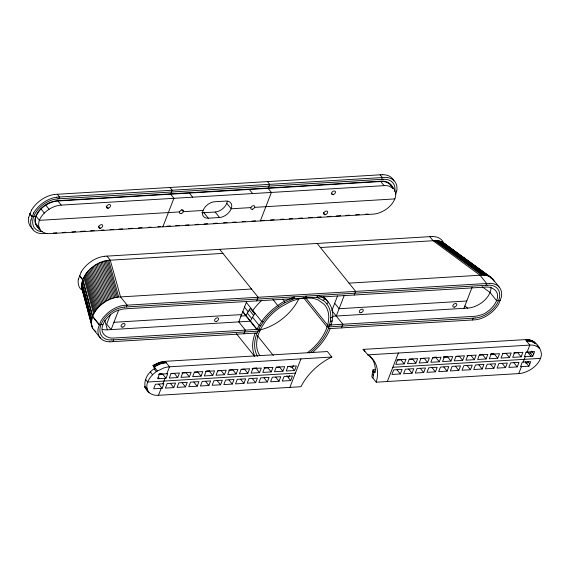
<?xml version="1.0" encoding="UTF-8"?>
<svg xmlns="http://www.w3.org/2000/svg" width="570" height="570" viewBox="0 0 570 570"><rect width="100%" height="100%" fill="white"/><g stroke="black" fill="none" stroke-linecap="round" stroke-linejoin="round"><path stroke-width="0.85" d="M376.221 382.185L376.827 379.812A46.184 29.554 -38.8 0 0 368.377 355.367L363.097 349.396L525.412 339.613C533.634 338.673 541.172 346.938 541.464 354.704C540.175 363.489 532.295 369.809 524.286 372.524A21.974 14.065 -38.8 0 1 518.75 373.592L376.221 382.185L371.825 376.706L373.022 369.852L375.545 369.702M372.923 378.074L374.127 371.22M81.745 288.691C80.327 273.971 95.04 261.701 108.777 260.283L222.934 253.401M91.599 325.427C90.181 310.707 104.894 298.445 118.631 297.027L251.534 289.011M28.749 217.291L31.521 210.152M30.951 220.027L33.723 212.888M78.425 279.136L81.189 271.997M396.684 191.014L395.616 194.676M331.412 324.936L332.787 316.215A45.728 29.262 -38.8 0 0 329.239 303.397L324.045 296.906M305.634 297.768L327.629 325.164L474.283 316.322A22.415 14.343 -38.8 0 0 479.947 315.224C490.756 313.165 506.986 293.636 490.684 287.544A22.415 14.343 -38.8 0 0 485.619 287.088L125.293 308.805A22.415 14.343 -38.8 0 0 119.636 309.909C108.827 311.961 92.589 331.491 108.899 337.59A22.415 14.343 -38.8 0 0 113.957 338.038L260.611 329.204M331.833 357.027L169.518 366.809A21.974 14.065 -38.8 0 0 163.982 367.878L157.391 370.992L155.197 368.249C144.723 373.528 139.166 390.357 153.515 394.868A21.974 14.065 -38.8 0 0 158.46 395.309L300.988 386.716L302.243 384.308A46.184 29.554 -38.8 0 1 330.507 357.654L331.833 357.027L327.429 351.548L165.115 361.33L159.579 362.406L152.988 365.512L154.947 368.726M394.839 198.916C397.967 192.054 392.21 184.138 385.705 181.98A21.974 14.065 -38.8 0 0 380.76 181.538L57.933 200.996A21.974 14.065 -38.8 0 0 52.397 202.072C44.88 204.602 37.748 210.209 35.511 218.082C33.944 224.516 39.344 231.185 45.23 233.166A21.974 14.065 -38.8 0 0 50.181 233.607L373.001 214.149A21.974 14.065 -38.8 0 0 378.537 213.08C385.505 210.75 391.961 205.82 394.839 198.916L254.612 207.366M309.574 352.937A43.441 27.802 -38.8 0 0 328.32 328.69L475.572 319.777A23.049 14.749 -38.8 0 0 498.679 304.074L501.401 296.927A23.049 14.749 -38.8 0 0 489.694 283.361M328.32 328.69L330.123 322.691L330.778 316.941A43.441 27.802 -38.8 0 0 327.408 304.772L326.653 303.81A32.419 20.748 -38.8 0 0 323.19 300.447L316.778 297.269L318.017 295.488L321.394 296.763L324.793 298.844A34.136 21.845 -38.8 0 1 328.441 302.385L326.653 303.81M58.781 198.809L59.487 196.978L57.292 194.242M110.487 314.376L106.704 324.116L111.107 329.595L118.667 310.108M112.96 341.672L113.672 339.841M126.426 306.952L127.139 305.128L120.534 296.913L110.259 260.198L106.961 256.087M162.849 226.817L173.907 198.317L170.601 194.206L172.161 190.188L169.96 187.445M158.46 395.309L161.153 388.37M162.927 383.802L165.051 378.316M166.825 373.749L169.518 366.809L165.115 361.33M162.101 388.312L163.868 383.745L155.453 384.251L153.679 388.818L162.101 388.312L158.802 384.201M165.998 378.259L167.765 373.692L159.351 374.205L157.577 378.772L165.998 378.259L162.699 374.155L158.602 374.397M173.793 387.607L175.56 383.04L167.138 383.546L165.371 388.113L173.793 387.607L170.487 383.496M177.69 377.561L179.457 372.987L171.036 373.5L169.269 378.067L177.69 377.561L174.384 373.45L171.021 373.649M185.478 386.902L187.252 382.335L178.83 382.841L177.063 387.408L185.478 386.902L182.179 382.791M189.375 376.856L191.149 372.288L182.728 372.794L180.961 377.361L189.375 376.856L186.077 372.744L181.866 373.001M268.228 187.965L269.646 184.31L267.444 181.573M260.333 220.939L271.391 192.439L268.085 188.328M197.17 386.196L198.944 381.629L190.522 382.135L188.748 386.702L197.17 386.196L193.871 382.085M201.067 376.15L202.842 371.583L194.42 372.089L192.646 376.656L201.067 376.15L197.769 372.039L194.398 372.246M208.862 385.491L210.636 380.924L202.215 381.43L200.441 385.997L208.862 385.491L205.563 381.38M212.76 375.445L214.534 370.878L206.112 371.384L204.338 375.951L212.76 375.445L209.461 371.334L205.25 371.59M246.653 301.601L238.78 321.9L245.378 330.115L243.96 333.771M220.554 384.786L222.329 380.219L213.907 380.724L212.133 385.291L220.554 384.786L217.256 380.682M224.452 374.739L226.226 370.172L217.804 370.678L216.03 375.245L224.452 374.739L221.153 370.628L217.783 370.835M256.714 300.889L258.132 297.234L219.635 249.297M232.246 384.08L234.013 379.513L225.599 380.019L223.825 384.593L232.246 384.08L228.948 379.976M236.144 374.034L237.918 369.467L229.496 369.973L227.722 374.54L236.144 374.034L232.845 369.923L228.634 370.179M243.939 383.375L245.706 378.808L237.284 379.321L235.517 383.888L243.939 383.375L240.64 379.271M247.836 373.329L249.603 368.761L241.181 369.267L239.414 373.834L247.836 373.329L244.537 369.218L241.167 369.424M255.631 382.67L257.398 378.102L248.976 378.615L247.209 383.183L255.631 382.67L252.325 378.566M259.528 372.623L261.295 368.056L252.873 368.562L251.106 373.129L259.528 372.623L256.222 368.512L252.011 368.769M267.316 381.971L269.09 377.404L260.668 377.91L258.894 382.477L267.316 381.971L264.017 377.86M271.213 371.918L272.987 367.351L264.565 367.857L262.798 372.424L271.213 371.918L267.914 367.814L264.544 368.013M305.456 297.946L306.168 296.122M279.008 381.266L280.782 376.699L272.36 377.205L270.586 381.772L279.008 381.266L275.709 377.155M282.905 371.213L284.679 366.645L276.258 367.158L274.483 371.726L282.905 371.213L279.606 367.108L276.236 367.308M288.498 377.817L289.389 375.537M294.597 370.507L286.176 371.02L287.95 366.453L296.371 365.94L294.597 370.507L292.396 367.771L293.286 365.484M290.7 380.56L292.474 375.993L284.052 376.499L282.278 381.066L290.7 380.56L286.853 375.765M289.881 387.386L300.939 358.886M381.615 179.343L382.32 177.519L380.119 174.783M332.175 309.731L337.533 295.93M336.264 316.022L344.137 295.723M341.444 327.9L342.862 324.245L331.861 310.543M354.205 295.011L355.616 291.356L317.12 243.418M387.329 381.515L398.387 353.015M400.318 373.949L402.092 369.381L393.671 369.894L391.896 374.462L400.318 373.949L397.019 369.845M404.216 363.902L405.99 359.335L397.568 359.841L395.794 364.408L404.216 363.902L400.917 359.791L396.827 360.041M412.01 373.243L413.784 368.676L405.363 369.189L403.589 373.756L412.01 373.243L408.711 369.139M415.908 363.197L417.682 358.63L409.26 359.136L407.486 363.703L415.908 363.197L412.609 359.086L409.239 359.292M423.702 372.545L425.469 367.971L417.055 368.484L415.281 373.051L423.702 372.545L420.404 368.434M427.6 362.492L429.367 357.924L420.952 358.43L419.178 362.997L427.6 362.492L424.301 358.387L420.09 358.637M435.395 371.839L437.161 367.272L428.74 367.778L426.973 372.345L435.395 371.839L432.089 367.728M439.292 361.786L441.059 357.219L432.637 357.725L430.87 362.299L439.292 361.786L435.993 357.682L432.623 357.882M463.937 308.327L472.124 287.216M447.08 371.134L448.854 366.567L440.432 367.073L438.665 371.64L447.08 371.134L443.781 367.023M450.984 361.081L452.751 356.514L444.329 357.027L442.562 361.594L450.984 361.081L447.678 356.977L443.467 357.226M472.445 319.998L473.15 318.174M485.911 285.285L486.616 283.461L480.018 275.239L433.093 240.732L429.794 236.628M458.772 370.429L460.546 365.862L452.124 366.368L450.35 370.935L458.772 370.429L455.473 366.318M462.669 360.375L464.443 355.808L456.021 356.321L454.247 360.888L462.669 360.375L459.37 356.271L456 356.471M470.464 369.723L472.238 365.156L463.816 365.662L462.042 370.229L470.464 369.723L467.165 365.612M474.361 359.677L476.135 355.11L467.714 355.616L465.939 360.183L474.361 359.677L471.062 355.566L466.851 355.822M482.156 369.018L483.93 364.451L475.508 364.957L473.734 369.524L482.156 369.018L478.857 364.907M486.053 358.972L487.827 354.405L479.406 354.911L477.632 359.478L486.053 358.972L482.754 354.861L479.384 355.06M493.848 368.313L495.622 363.745L487.2 364.251L485.426 368.819L493.848 368.313L490.549 364.202M497.745 358.266L499.52 353.699L491.098 354.205L489.324 358.772L497.745 358.266L494.447 354.155L490.236 354.412M505.54 367.607L507.307 363.04L498.885 363.546L497.118 368.113L505.54 367.607L502.241 363.503M509.438 357.561L511.205 352.994L502.79 353.5L501.016 358.067L509.438 357.561L506.139 353.45L502.769 353.656M517.232 366.902L518.999 362.335L510.578 362.841L508.811 367.415L517.232 366.902L513.926 362.798M521.13 356.856L522.897 352.288L514.475 352.794L512.708 357.362L521.13 356.856L517.824 352.745L513.613 353.001M518.75 373.592L521.443 366.653M523.217 362.085L525.341 356.599M527.115 352.032L529.808 345.092L525.412 339.613M526.723 363.461L527.314 361.936M532.815 356.15L524.4 356.656L526.167 352.089L534.589 351.583L532.815 356.15L530.62 353.414L531.504 351.127L533.705 353.87M528.917 366.197L530.691 361.629L522.27 362.142L520.503 366.709L528.917 366.197L525.618 362.093L526.402 363.382M257.555 356.221A43.441 27.802 -38.8 0 1 257.084 332.98L259.963 326.923L263.839 320.981A43.441 27.802 -38.8 0 1 277.034 307.807L278.595 306.703A32.419 20.748 -38.8 0 1 284.893 302.756L294.141 298.63L294.255 296.92L284.487 301.274A34.136 21.845 -38.8 0 0 277.846 305.435L276.215 306.596A45.728 29.262 -38.8 0 0 262.314 320.461L256.828 329.432L242.564 311.619M254.626 313.806L250.223 308.327L245.862 315.73L240.561 316.051M255.018 313.251L250.23 321.209L107.36 329.823A22.415 14.343 -38.8 0 1 102.294 329.375M252.424 311.07L253.515 309.503A45.728 29.262 -38.8 0 1 261.317 300.768M393.443 188.535L389.011 186.091A21.974 14.065 -38.8 0 0 384.059 185.649L61.232 205.107A21.974 14.065 -38.8 0 0 55.696 206.176C46.291 208.891 33.509 220.647 40.798 230.722M157.391 370.992C150.672 375.017 142.878 385.007 149.076 392.424M323.19 300.447L324.793 298.844L323.147 296.792M166.219 362.698L160.683 363.774L154.092 366.88L152.988 365.512M330.721 317.839L332.723 317.177M330.322 321.43L332.31 320.924M329.517 325.05L331.469 324.693M179.621 211.89L39.394 220.341L36.095 216.23L31.927 216.6L29.733 213.864M102.949 324.43L99.151 324.779L92.554 316.557L82.7 279.82L79.401 275.709M482.142 286.731L490.036 292.481L496.634 300.696L500.424 300.354M54.585 194.441L382.798 174.655M56.779 197.177L384.999 177.398A23.049 14.749 -38.8 0 1 396.734 191M104.253 256.286L432.473 236.5M57.328 198.894L383.069 179.258M250.864 207.594L231.178 208.784A10.288 6.584 -38.8 0 0 225.934 201.067L214.683 201.744A10.288 6.584 -38.8 0 0 203.055 210.472L183.376 211.662L181.723 209.61M201.83 212.56A10.288 6.584 -38.8 0 0 203.903 212.71L215.154 212.033A10.288 6.584 -38.8 0 0 227.316 201.189M203.903 212.71L208.307 218.189L219.557 217.512A10.288 6.584 -38.8 0 0 231.178 208.784L226.782 203.305M47.089 233.415L42.636 233.643A23.049 14.749 -38.8 0 1 30.901 220.041M53.309 233.037L56.858 232.824M62.187 232.503L65.735 232.289M71.955 231.912L75.504 231.698M80.833 231.377L85.272 231.114M90.602 230.793L94.15 230.579M101.253 230.145L103.918 229.988M110.124 229.61L113.665 229.397M118.987 229.076L122.529 228.862M128.734 228.492L132.283 228.278M138.489 227.9L142.037 227.686M148.236 227.316L150.9 227.152M157.99 226.725L160.647 226.568M166.853 226.197L170.394 225.984M175.717 225.663L179.258 225.449M185.464 225.072L189.005 224.858M195.211 224.487L198.759 224.274M204.074 223.953L207.615 223.739M213.821 223.362L217.369 223.148M223.568 222.777L227.117 222.564M232.432 222.243L235.98 222.029M242.179 221.652L245.727 221.438M251.926 221.067L255.474 220.854M261.68 220.476L264.338 220.319M270.543 219.942L274.092 219.728M280.298 219.357L283.839 219.144M289.161 218.823L292.702 218.609M298.908 218.232L302.456 218.018M308.662 217.647L312.21 217.434M317.533 217.113L321.088 216.899M327.301 216.522L330.857 216.308M336.179 215.987L340.625 215.716M345.947 215.396L349.503 215.182M355.716 214.812L359.271 214.598M365.484 214.22L368.149 214.056M320.418 247.53L434.575 240.647C441.301 239.642 446.153 245.057 451.034 248.598M349.018 283.14L481.921 275.125C485.782 274.875 490.022 275.866 492.644 278.901L499.242 287.116M124.552 307.066L487.785 285.171M113.943 322.285L241.616 314.59M466.766 301.017L339.1 308.719L334.697 303.24M332.738 316.236L467.685 308.099A22.415 14.343 -38.8 0 0 473.349 307.002C479.178 305.085 484.479 301.359 487.998 296.3A16.594 10.623 -38.8 0 0 490.934 288.733L490.934 286.966M111.798 339.955L259.749 331.035M475.031 318.06L327.073 326.981L303.425 297.533M257.084 332.98L109.86 341.822M367.493 354.875L529.808 345.092A21.974 14.065 -38.8 0 1 534.76 345.527L537.938 346.945L539.719 348.569M159.137 373.827L161.802 373.664M206.226 370.984L209.781 370.771M253.315 368.149L256.87 367.935M263.981 367.507L265.755 367.401M433.784 357.269L436.449 357.105M443.56 356.678L446.224 356.521M480.873 354.433L482.655 354.326M490.649 353.842L493.314 353.678M287.786 366.61L289.425 366.517L292.396 367.771M526.003 352.253L527.642 352.153L530.62 353.414M295.41 373.136L147.68 382.043L145.471 379.321M392.858 367.265L540.588 358.359M526.509 340.981L531.454 341.423L535.885 343.867M489.716 283.311L124.004 305.356A23.049 14.749 -38.8 0 0 100.904 321.06L98.175 328.206A23.049 14.749 -38.8 0 0 109.882 341.772M33.844 216.365L32.02 216.358L29.825 213.622M498.508 300.582L500.332 300.597M101.068 324.544L99.251 324.537L92.646 316.314L82.793 279.578L79.494 275.467M258.723 329.317L256.956 329.189L242.656 311.384M260.754 325.627L259.072 325.342L252.474 317.12M263.19 321.908L261.616 321.466L246.212 302.292M39.943 228.805C27.054 220.782 41.831 203.903 52.412 201.73A22.415 14.343 -38.8 0 1 58.069 200.633L380.903 181.174A22.415 14.343 -38.8 0 1 385.968 181.623C389.239 182.407 392.167 185.001 392.702 188.421M363.097 349.396L363.981 349.887M364.187 350.764L365.078 351.262M95.952 331.697L93.152 329.033L91.863 326.403M443.075 242.521L491.233 277.569M442.199 242.022L491.974 278.203M452.466 249.646L459.641 254.868M461.073 255.916L468.248 261.138M469.687 262.186L476.862 267.408M478.294 268.449L484.749 273.151M486.182 274.198L492.644 278.901L494.176 281.359M441.266 241.594L488.611 276.079M448.034 246.746L449.474 247.793M455.929 252.496L457.361 253.543M464.536 258.766L465.968 259.813M473.143 265.036L474.582 266.076M481.75 271.306L484.621 273.393M490.364 277.576L493.228 279.663M440.261 241.245L487.614 275.73M439.214 240.975L486.559 275.453M438.109 240.775L485.455 275.253M436.962 240.654L484.308 275.132M435.772 240.611L483.118 275.089M434.575 240.647L481.921 275.125M464.814 306.012L467.685 308.099M38.746 227.644L37.499 226.611M145.272 387.486L147.032 389.346L144.673 386.945L146.376 388.854M390.144 184.431L391.533 186.333M154.157 368.954L156.365 371.676M150.423 372.06L152.625 374.782M144.894 386.318L147.103 389.039M164.032 361.423L165.136 362.798M162.935 361.579L164.039 362.947M161.823 361.793L162.927 363.168M160.704 362.071L161.809 363.439M159.579 362.406L160.683 363.774M158.453 362.791L159.557 364.159M157.327 363.233L158.432 364.608M156.216 363.731L157.32 365.099M155.118 364.28L156.223 365.648M154.042 364.871L155.147 366.246M536.99 345.235L539.192 347.978M527.642 352.153L530.941 356.264M528.155 361.865L529.808 363.916M380.76 181.538L384.059 185.649M331.69 193.259L332.787 194.627M323.347 212.667L324.993 214.726M249.339 189.461L252.638 193.572M369.837 355.773L373.058 360.261A46.184 29.554 -38.8 0 1 375.331 370.963L375.224 372.595L373.022 369.852M215.154 212.033L219.557 217.512M282.834 299.221L284.487 301.274L284.893 302.756M189.354 193.073L192.653 197.184M272.902 299.271L278.595 306.703M249.154 309.866L253.55 315.345M244.224 306.845L248.071 311.64M247.238 313.016L251.641 318.495M257.398 335.644L273.351 355.502M236.293 333.571L254.441 356.172M106.177 206.133L107.823 208.185M98.382 226.233L100.028 228.285M57.933 200.996L61.232 205.107M45.807 205.186L49.105 209.29M41.047 208.976L44.346 213.087M155.197 368.249L154.092 366.88L155.268 368.804M35.518 223.226L38.817 227.337M158.353 377.29L159.45 378.658M145.778 388.334L146.875 389.702M93.737 329.795L100.341 338.01M534.197 341.957L535.294 343.325M533.541 341.466L534.639 342.841M532.822 341.031L533.919 342.399M532.052 340.646L533.149 342.014M531.233 340.319L532.33 341.694M530.356 340.055L531.454 341.423M529.445 339.841L530.542 341.216M528.49 339.692L529.58 341.067M527.492 339.606L528.59 340.974M526.466 339.578L527.564 340.945M372.93 371.234L374.027 372.602M372.431 374.333L373.521 375.708M537.51 345.847L538.7 347.885M525.305 362.007L526.089 363.29M82.009 289.667L82.351 290.593M108.777 260.283L118.631 297.027M107.552 260.397L117.406 297.134M106.276 260.59L116.13 297.326M104.973 260.853L114.826 297.597M103.662 261.203L113.516 297.939M102.336 261.616L112.19 298.359M101.018 262.107L110.872 298.851M99.693 262.67L109.547 299.407M98.382 263.297L108.236 300.034M97.085 263.988L106.932 300.732M95.803 264.744L105.657 301.487M94.549 265.563L104.403 302.299M93.323 266.432L103.177 303.176M92.141 267.358L101.987 304.095M90.993 268.328L100.84 305.071M104.837 320.426L107.36 329.823M89.889 269.346L99.743 306.083M88.835 270.401L98.688 307.137M87.844 271.491L97.698 308.228M86.904 272.61L96.758 309.353M86.034 273.757L95.888 310.5M85.229 274.925L95.083 311.662M84.495 276.108L94.349 312.844M83.819 277.326L93.665 314.07M81.987 282.043L91.841 318.787M81.724 283.247L91.578 319.984M81.553 284.394L91.407 321.131M81.474 285.52L91.321 322.257M81.474 286.61L92.639 328.213M81.567 287.672L92.205 327.337M42.422 231.726A20.741 13.274 -38.8 0 1 33.765 216.372A20.741 13.274 -38.8 0 1 57.299 198.966M383.04 179.329A20.741 13.274 -38.8 0 1 394.753 191.47M33.68 212.881A23.049 14.749 -38.8 0 1 56.765 197.227M31.478 210.145A23.049 14.749 -38.8 0 1 54.563 194.491M33.138 228.99A23.049 14.749 -38.8 0 1 28.7 217.298M382.776 174.705A23.049 14.749 -38.8 0 1 393.863 180.918M208.307 218.189A10.288 6.584 -38.8 0 1 203.055 210.472M111.82 339.884A20.741 13.274 -38.8 0 1 100.99 324.551A20.741 13.274 -38.8 0 1 124.524 307.137M307.543 352.652A41.154 26.334 -38.8 0 0 326.446 328.797L328.149 323.119L328.776 317.675A41.154 26.334 -38.8 0 0 324.166 304.337L318.523 300.169A41.154 26.334 -38.8 0 0 290.002 301.886L280.782 306.952A41.154 26.334 -38.8 0 0 265.356 321.501L261.687 327.13L258.958 332.866A41.154 26.334 -38.8 0 0 259.82 355.53M298.808 298.801A41.154 26.334 -38.8 0 1 259.599 329.994M475.059 317.989A20.741 13.274 -38.8 0 0 498.593 300.582A20.741 13.274 -38.8 0 0 487.756 285.242M432.445 236.55A23.049 14.749 -38.8 0 1 443.097 241.894M81.147 271.99A23.049 14.749 -38.8 0 1 104.239 256.336M81.254 289.638A23.049 14.749 -38.8 0 1 78.375 279.15M330.201 328.577A45.728 29.262 -38.8 0 1 312.317 352.595M254.868 356.058A45.728 29.262 -38.8 0 1 255.21 333.094M108.336 208.093A2.287 1.461 -38.8 0 0 110.359 204.986A2.287 1.461 -38.8 0 0 106.903 205.998A2.287 1.461 -38.8 0 0 108.336 208.093M100.541 228.192A2.287 1.461 -38.8 0 0 102.564 225.086A2.287 1.461 -38.8 0 0 99.109 226.09A2.287 1.461 -38.8 0 0 100.541 228.192M333.3 194.534A2.287 1.461 -38.8 0 0 335.324 191.427A2.287 1.461 -38.8 0 0 331.868 192.439A2.287 1.461 -38.8 0 0 333.3 194.534M325.506 214.634A2.287 1.461 -38.8 0 0 327.529 211.527A2.287 1.461 -38.8 0 0 324.073 212.532A2.287 1.461 -38.8 0 0 325.506 214.634M181.303 213.508A2.287 1.461 -38.8 0 0 183.326 210.401A2.287 1.461 -38.8 0 0 179.871 211.413A2.287 1.461 -38.8 0 0 181.303 213.508M252.538 209.219A2.287 1.461 -38.8 0 0 254.562 206.112A2.287 1.461 -38.8 0 0 251.114 207.117A2.287 1.461 -38.8 0 0 252.538 209.219M122.835 327.066A2.287 1.461 -38.8 0 0 124.866 323.959A2.287 1.461 -38.8 0 0 121.41 324.964A2.287 1.461 -38.8 0 0 122.835 327.066M454.625 307.066A2.287 1.461 -38.8 0 0 456.648 303.96A2.287 1.461 -38.8 0 0 453.193 304.964A2.287 1.461 -38.8 0 0 454.625 307.066M361.095 312.702A2.287 1.461 -38.8 0 0 363.118 309.596A2.287 1.461 -38.8 0 0 359.663 310.607A2.287 1.461 -38.8 0 0 361.095 312.702M216.372 321.409A2.287 1.461 -38.8 0 0 218.403 318.302A2.287 1.461 -38.8 0 0 214.947 319.314A2.287 1.461 -38.8 0 0 216.372 321.409"/></g></svg>
